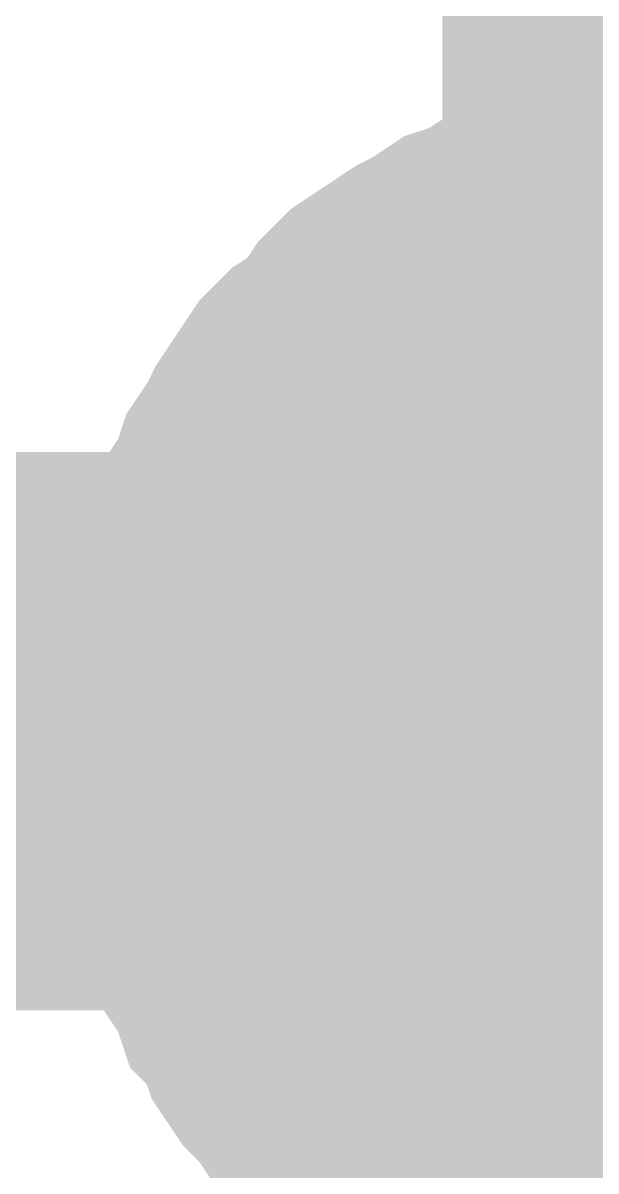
# Model space of a CAD drawing. Header units: inches. Extents: x 0 to 841, y 0 to 594.
# Drawn here: x 61.585 to 62.354, y 226.91 to 228.451 of the extents above; entities that cross this region are included whole.
import ezdxf

# ---------------------------------------------------------------- set-up
doc = ezdxf.new("R2010")
doc.units = ezdxf.units.IN
doc.layers.add('Sheet', color=255, linetype='Continuous')

msp = doc.modelspace()

# ---------------------------------------------------------------- linework, layer by layer
at = {"layer": 'Sheet'}
for points in [[(62.5225, 237.4832, 0.7493, 0.7493, 0), (62.5225, 227.4889, 0.7493, 0.7493, 0), (62.5225, 214.9791, 0.7493, 0.7493, 0)], [(61.7702, 227.5001, 0.2997, 0.2997, 0), (61.7702, 227.5338, 0.2997, 0.2997, 0), (61.7702, 227.5787, 0.2997, 0.2997, 0), (61.7814, 227.6124, 0.2997, 0.2997, 0), (61.7814, 227.6573, 0.2997, 0.2997, 0), (61.7927, 227.691, 0.2997, 0.2997, 0), (61.8039, 227.7247, 0.2997, 0.2997, 0), (61.8151, 227.7584, 0.2997, 0.2997, 0), (61.8263, 227.7921, 0.2997, 0.2997, 0), (61.8488, 227.8258, 0.2997, 0.2997, 0), (61.86, 227.8595, 0.2997, 0.2997, 0), (61.8825, 227.8931, 0.2997, 0.2997, 0), (61.8937, 227.9156, 0.2997, 0.2997, 0), (61.9162, 227.9493, 0.2997, 0.2997, 0), (61.9386, 227.983, 0.2997, 0.2997, 0), (61.9611, 228.0054, 0.2997, 0.2997, 0), (61.9948, 228.0279, 0.2997, 0.2997, 0), (62.0172, 228.0616, 0.2997, 0.2997, 0), (62.0397, 228.0841, 0.2997, 0.2997, 0), (62.0734, 228.1065, 0.2997, 0.2997, 0), (62.1071, 228.129, 0.2997, 0.2997, 0), (62.1295, 228.1402, 0.2997, 0.2997, 0), (62.1632, 228.1627, 0.2997, 0.2997, 0), (62.1969, 228.1739, 0.2997, 0.2997, 0), (62.2306, 228.1963, 0.2997, 0.2997, 0), (62.2643, 228.2076, 0.2997, 0.2997, 0), (62.298, 228.2188, 0.2997, 0.2997, 0), (62.3316, 228.23, 0.2997, 0.2997, 0), (62.3653, 228.2413, 0.2997, 0.2997, 0), (62.4102, 228.2413, 0.2997, 0.2997, 0), (62.4439, 228.2525, 0.2997, 0.2997, 0), (62.4889, 228.2525, 0.2997, 0.2997, 0), (62.5225, 228.2525, 0.2997, 0.2997, 0)], [(61.7702, 227.5001, 0.2997, 0.2997, 0), (61.7702, 227.5338, 0.2997, 0.2997, 0), (61.7702, 227.5787, 0.2997, 0.2997, 0), (61.7814, 227.6124, 0.2997, 0.2997, 0), (61.7814, 227.6573, 0.2997, 0.2997, 0), (61.7927, 227.691, 0.2997, 0.2997, 0), (61.8039, 227.7247, 0.2997, 0.2997, 0), (61.8151, 227.7584, 0.2997, 0.2997, 0), (61.8263, 227.7921, 0.2997, 0.2997, 0), (61.8488, 227.8258, 0.2997, 0.2997, 0), (61.86, 227.8595, 0.2997, 0.2997, 0), (61.8825, 227.8931, 0.2997, 0.2997, 0), (61.8937, 227.9156, 0.2997, 0.2997, 0), (61.9162, 227.9493, 0.2997, 0.2997, 0), (61.9386, 227.983, 0.2997, 0.2997, 0), (61.9611, 228.0054, 0.2997, 0.2997, 0), (61.9948, 228.0279, 0.2997, 0.2997, 0), (62.0172, 228.0616, 0.2997, 0.2997, 0), (62.0397, 228.0841, 0.2997, 0.2997, 0), (62.0734, 228.1065, 0.2997, 0.2997, 0), (62.1071, 228.129, 0.2997, 0.2997, 0), (62.1295, 228.1402, 0.2997, 0.2997, 0), (62.1632, 228.1627, 0.2997, 0.2997, 0), (62.1969, 228.1739, 0.2997, 0.2997, 0), (62.2306, 228.1963, 0.2997, 0.2997, 0), (62.2643, 228.2076, 0.2997, 0.2997, 0), (62.298, 228.2188, 0.2997, 0.2997, 0), (62.3316, 228.23, 0.2997, 0.2997, 0), (62.3653, 228.2413, 0.2997, 0.2997, 0), (62.4102, 228.2413, 0.2997, 0.2997, 0), (62.4439, 228.2525, 0.2997, 0.2997, 0), (62.4889, 228.2525, 0.2997, 0.2997, 0), (62.5225, 228.2525, 0.2997, 0.2997, 0)], [(61.7702, 227.5001, 0.0991, 0.0991, 0), (61.7702, 227.5338, 0.0991, 0.0991, 0), (61.7702, 227.5787, 0.0991, 0.0991, 0), (61.7814, 227.6124, 0.0991, 0.0991, 0), (61.7814, 227.6573, 0.0991, 0.0991, 0), (61.7927, 227.691, 0.0991, 0.0991, 0), (61.8039, 227.7247, 0.0991, 0.0991, 0), (61.8151, 227.7584, 0.0991, 0.0991, 0), (61.8263, 227.7921, 0.0991, 0.0991, 0), (61.8488, 227.8258, 0.0991, 0.0991, 0), (61.86, 227.8595, 0.0991, 0.0991, 0), (61.8825, 227.8931, 0.0991, 0.0991, 0), (61.8937, 227.9156, 0.0991, 0.0991, 0), (61.9162, 227.9493, 0.0991, 0.0991, 0), (61.9386, 227.983, 0.0991, 0.0991, 0), (61.9611, 228.0054, 0.0991, 0.0991, 0), (61.9948, 228.0279, 0.0991, 0.0991, 0), (62.0172, 228.0616, 0.0991, 0.0991, 0), (62.0397, 228.0841, 0.0991, 0.0991, 0), (62.0734, 228.1065, 0.0991, 0.0991, 0), (62.1071, 228.129, 0.0991, 0.0991, 0), (62.1295, 228.1402, 0.0991, 0.0991, 0), (62.1632, 228.1627, 0.0991, 0.0991, 0), (62.1969, 228.1739, 0.0991, 0.0991, 0), (62.2306, 228.1963, 0.0991, 0.0991, 0), (62.2643, 228.2076, 0.0991, 0.0991, 0), (62.298, 228.2188, 0.0991, 0.0991, 0), (62.3316, 228.23, 0.0991, 0.0991, 0), (62.3653, 228.2413, 0.0991, 0.0991, 0), (62.4102, 228.2413, 0.0991, 0.0991, 0)], [(61.7702, 227.5001, 0.0991, 0.0991, 0), (61.7702, 227.5338, 0.0991, 0.0991, 0), (61.7702, 227.5787, 0.0991, 0.0991, 0), (61.7814, 227.6124, 0.0991, 0.0991, 0), (61.7814, 227.6573, 0.0991, 0.0991, 0), (61.7927, 227.691, 0.0991, 0.0991, 0), (61.8039, 227.7247, 0.0991, 0.0991, 0), (61.8151, 227.7584, 0.0991, 0.0991, 0), (61.8263, 227.7921, 0.0991, 0.0991, 0), (61.8488, 227.8258, 0.0991, 0.0991, 0), (61.86, 227.8595, 0.0991, 0.0991, 0), (61.8825, 227.8931, 0.0991, 0.0991, 0), (61.8937, 227.9156, 0.0991, 0.0991, 0), (61.9162, 227.9493, 0.0991, 0.0991, 0), (61.9386, 227.983, 0.0991, 0.0991, 0), (61.9611, 228.0054, 0.0991, 0.0991, 0), (61.9948, 228.0279, 0.0991, 0.0991, 0), (62.0172, 228.0616, 0.0991, 0.0991, 0), (62.0397, 228.0841, 0.0991, 0.0991, 0), (62.0734, 228.1065, 0.0991, 0.0991, 0), (62.1071, 228.129, 0.0991, 0.0991, 0), (62.1295, 228.1402, 0.0991, 0.0991, 0), (62.1632, 228.1627, 0.0991, 0.0991, 0), (62.1969, 228.1739, 0.0991, 0.0991, 0), (62.2306, 228.1963, 0.0991, 0.0991, 0), (62.2643, 228.2076, 0.0991, 0.0991, 0), (62.298, 228.2188, 0.0991, 0.0991, 0), (62.3316, 228.23, 0.0991, 0.0991, 0), (62.3653, 228.2413, 0.0991, 0.0991, 0), (62.4102, 228.2413, 0.0991, 0.0991, 0)], [(62.0172, 227.5001, 0.2997, 0.2997, 0), (62.0172, 227.5226, 0.2997, 0.2997, 0), (62.0172, 227.5563, 0.2997, 0.2997, 0), (62.0285, 227.5787, 0.2997, 0.2997, 0), (62.0285, 227.6012, 0.2997, 0.2997, 0), (62.0285, 227.6236, 0.2997, 0.2997, 0), (62.0397, 227.6461, 0.2997, 0.2997, 0), (62.0509, 227.6798, 0.2997, 0.2997, 0), (62.0622, 227.7022, 0.2997, 0.2997, 0), (62.0622, 227.7247, 0.2997, 0.2997, 0), (62.0734, 227.7472, 0.2997, 0.2997, 0), (62.0846, 227.7584, 0.2997, 0.2997, 0), (62.1071, 227.7809, 0.2997, 0.2997, 0), (62.1183, 227.8033, 0.2997, 0.2997, 0), (62.1295, 227.8258, 0.2997, 0.2997, 0), (62.152, 227.837, 0.2997, 0.2997, 0), (62.1632, 227.8595, 0.2997, 0.2997, 0), (62.1857, 227.8707, 0.2997, 0.2997, 0), (62.1969, 227.8931, 0.2997, 0.2997, 0), (62.2194, 227.9044, 0.2997, 0.2997, 0), (62.2418, 227.9156, 0.2997, 0.2997, 0), (62.2643, 227.9381, 0.2997, 0.2997, 0), (62.2755, 227.9493, 0.2997, 0.2997, 0), (62.298, 227.9605, 0.2997, 0.2997, 0), (62.3204, 227.9605, 0.2997, 0.2997, 0), (62.3429, 227.9718, 0.2997, 0.2997, 0), (62.3766, 227.983, 0.2997, 0.2997, 0), (62.399, 227.9942, 0.2997, 0.2997, 0), (62.4215, 227.9942, 0.2997, 0.2997, 0), (62.4439, 227.9942, 0.2997, 0.2997, 0), (62.4664, 228.0054, 0.2997, 0.2997, 0), (62.5001, 228.0054, 0.2997, 0.2997, 0), (62.5225, 228.0054, 0.2997, 0.2997, 0)], [(62.0172, 227.5001, 0.2997, 0.2997, 0), (62.0172, 227.5226, 0.2997, 0.2997, 0), (62.0172, 227.5563, 0.2997, 0.2997, 0), (62.0285, 227.5787, 0.2997, 0.2997, 0), (62.0285, 227.6012, 0.2997, 0.2997, 0), (62.0285, 227.6236, 0.2997, 0.2997, 0), (62.0397, 227.6461, 0.2997, 0.2997, 0), (62.0509, 227.6798, 0.2997, 0.2997, 0), (62.0622, 227.7022, 0.2997, 0.2997, 0), (62.0622, 227.7247, 0.2997, 0.2997, 0), (62.0734, 227.7472, 0.2997, 0.2997, 0), (62.0846, 227.7584, 0.2997, 0.2997, 0), (62.1071, 227.7809, 0.2997, 0.2997, 0), (62.1183, 227.8033, 0.2997, 0.2997, 0), (62.1295, 227.8258, 0.2997, 0.2997, 0), (62.152, 227.837, 0.2997, 0.2997, 0), (62.1632, 227.8595, 0.2997, 0.2997, 0), (62.1857, 227.8707, 0.2997, 0.2997, 0), (62.1969, 227.8931, 0.2997, 0.2997, 0), (62.2194, 227.9044, 0.2997, 0.2997, 0), (62.2418, 227.9156, 0.2997, 0.2997, 0), (62.2643, 227.9381, 0.2997, 0.2997, 0), (62.2755, 227.9493, 0.2997, 0.2997, 0), (62.298, 227.9605, 0.2997, 0.2997, 0), (62.3204, 227.9605, 0.2997, 0.2997, 0), (62.3429, 227.9718, 0.2997, 0.2997, 0), (62.3766, 227.983, 0.2997, 0.2997, 0), (62.399, 227.9942, 0.2997, 0.2997, 0), (62.4215, 227.9942, 0.2997, 0.2997, 0), (62.4439, 227.9942, 0.2997, 0.2997, 0), (62.4664, 228.0054, 0.2997, 0.2997, 0), (62.5001, 228.0054, 0.2997, 0.2997, 0), (62.5225, 228.0054, 0.2997, 0.2997, 0)], [(62.0172, 227.5001, 0.0991, 0.0991, 0), (62.0172, 227.5226, 0.0991, 0.0991, 0), (62.0172, 227.5563, 0.0991, 0.0991, 0), (62.0285, 227.5787, 0.0991, 0.0991, 0), (62.0285, 227.6012, 0.0991, 0.0991, 0), (62.0285, 227.6236, 0.0991, 0.0991, 0), (62.0397, 227.6461, 0.0991, 0.0991, 0), (62.0509, 227.6798, 0.0991, 0.0991, 0), (62.0622, 227.7022, 0.0991, 0.0991, 0), (62.0622, 227.7247, 0.0991, 0.0991, 0), (62.0734, 227.7472, 0.0991, 0.0991, 0), (62.0846, 227.7584, 0.0991, 0.0991, 0), (62.1071, 227.7809, 0.0991, 0.0991, 0), (62.1183, 227.8033, 0.0991, 0.0991, 0), (62.1295, 227.8258, 0.0991, 0.0991, 0), (62.152, 227.837, 0.0991, 0.0991, 0), (62.1632, 227.8595, 0.0991, 0.0991, 0), (62.1857, 227.8707, 0.0991, 0.0991, 0), (62.1969, 227.8931, 0.0991, 0.0991, 0), (62.2194, 227.9044, 0.0991, 0.0991, 0), (62.2418, 227.9156, 0.0991, 0.0991, 0), (62.2643, 227.9381, 0.0991, 0.0991, 0), (62.2755, 227.9493, 0.0991, 0.0991, 0), (62.298, 227.9605, 0.0991, 0.0991, 0), (62.3204, 227.9605, 0.0991, 0.0991, 0), (62.3429, 227.9718, 0.0991, 0.0991, 0), (62.3766, 227.983, 0.0991, 0.0991, 0), (62.399, 227.9942, 0.0991, 0.0991, 0), (62.4215, 227.9942, 0.0991, 0.0991, 0)], [(62.0172, 227.5001, 0.0991, 0.0991, 0), (62.0172, 227.5226, 0.0991, 0.0991, 0), (62.0172, 227.5563, 0.0991, 0.0991, 0), (62.0285, 227.5787, 0.0991, 0.0991, 0), (62.0285, 227.6012, 0.0991, 0.0991, 0), (62.0285, 227.6236, 0.0991, 0.0991, 0), (62.0397, 227.6461, 0.0991, 0.0991, 0), (62.0509, 227.6798, 0.0991, 0.0991, 0), (62.0622, 227.7022, 0.0991, 0.0991, 0), (62.0622, 227.7247, 0.0991, 0.0991, 0), (62.0734, 227.7472, 0.0991, 0.0991, 0), (62.0846, 227.7584, 0.0991, 0.0991, 0), (62.1071, 227.7809, 0.0991, 0.0991, 0), (62.1183, 227.8033, 0.0991, 0.0991, 0), (62.1295, 227.8258, 0.0991, 0.0991, 0), (62.152, 227.837, 0.0991, 0.0991, 0), (62.1632, 227.8595, 0.0991, 0.0991, 0), (62.1857, 227.8707, 0.0991, 0.0991, 0), (62.1969, 227.8931, 0.0991, 0.0991, 0), (62.2194, 227.9044, 0.0991, 0.0991, 0), (62.2418, 227.9156, 0.0991, 0.0991, 0), (62.2643, 227.9381, 0.0991, 0.0991, 0), (62.2755, 227.9493, 0.0991, 0.0991, 0), (62.298, 227.9605, 0.0991, 0.0991, 0), (62.3204, 227.9605, 0.0991, 0.0991, 0), (62.3429, 227.9718, 0.0991, 0.0991, 0), (62.3766, 227.983, 0.0991, 0.0991, 0), (62.399, 227.9942, 0.0991, 0.0991, 0), (62.4215, 227.9942, 0.0991, 0.0991, 0)], [(52.5288, 227.5001, 0.7493, 0.7493, 0), (62.5225, 227.5001, 0.7493, 0.7493, 0)], [(62.3316, 226.759, 0.2997, 0.2997, 0), (62.298, 226.7702, 0.2997, 0.2997, 0), (62.2643, 226.7814, 0.2997, 0.2997, 0), (62.2306, 226.7927, 0.2997, 0.2997, 0), (62.1969, 226.8151, 0.2997, 0.2997, 0), (62.1632, 226.8263, 0.2997, 0.2997, 0), (62.1295, 226.8488, 0.2997, 0.2997, 0), (62.1071, 226.86, 0.2997, 0.2997, 0), (62.0734, 226.8825, 0.2997, 0.2997, 0), (62.0397, 226.9049, 0.2997, 0.2997, 0), (62.0172, 226.9386, 0.2997, 0.2997, 0), (61.9948, 226.9611, 0.2997, 0.2997, 0), (61.9611, 226.9836, 0.2997, 0.2997, 0), (61.9386, 227.0172, 0.2997, 0.2997, 0), (61.9162, 227.0397, 0.2997, 0.2997, 0), (61.8937, 227.0734, 0.2997, 0.2997, 0), (61.8825, 227.1071, 0.2997, 0.2997, 0), (61.86, 227.1295, 0.2997, 0.2997, 0), (61.8488, 227.1632, 0.2997, 0.2997, 0), (61.8263, 227.1969, 0.2997, 0.2997, 0), (61.8151, 227.2306, 0.2997, 0.2997, 0), (61.8039, 227.2755, 0.2997, 0.2997, 0), (61.7927, 227.3092, 0.2997, 0.2997, 0), (61.7814, 227.3429, 0.2997, 0.2997, 0), (61.7814, 227.3878, 0.2997, 0.2997, 0), (61.7702, 227.4215, 0.2997, 0.2997, 0), (61.7702, 227.4552, 0.2997, 0.2997, 0), (61.7702, 227.5001, 0.2997, 0.2997, 0)], [(61.7702, 227.5001, 0.2997, 0.2997, 0), (61.7702, 227.5001, 0.2997, 0.2997, 0)], [(62.3316, 226.759, 0.2997, 0.2997, 0), (62.298, 226.7702, 0.2997, 0.2997, 0), (62.2643, 226.7814, 0.2997, 0.2997, 0), (62.2306, 226.7927, 0.2997, 0.2997, 0), (62.1969, 226.8151, 0.2997, 0.2997, 0), (62.1632, 226.8263, 0.2997, 0.2997, 0), (62.1295, 226.8488, 0.2997, 0.2997, 0), (62.1071, 226.86, 0.2997, 0.2997, 0), (62.0734, 226.8825, 0.2997, 0.2997, 0), (62.0397, 226.9049, 0.2997, 0.2997, 0), (62.0172, 226.9386, 0.2997, 0.2997, 0), (61.9948, 226.9611, 0.2997, 0.2997, 0), (61.9611, 226.9836, 0.2997, 0.2997, 0), (61.9386, 227.0172, 0.2997, 0.2997, 0), (61.9162, 227.0397, 0.2997, 0.2997, 0), (61.8937, 227.0734, 0.2997, 0.2997, 0), (61.8825, 227.1071, 0.2997, 0.2997, 0), (61.86, 227.1295, 0.2997, 0.2997, 0), (61.8488, 227.1632, 0.2997, 0.2997, 0), (61.8263, 227.1969, 0.2997, 0.2997, 0), (61.8151, 227.2306, 0.2997, 0.2997, 0), (61.8039, 227.2755, 0.2997, 0.2997, 0), (61.7927, 227.3092, 0.2997, 0.2997, 0), (61.7814, 227.3429, 0.2997, 0.2997, 0), (61.7814, 227.3878, 0.2997, 0.2997, 0), (61.7702, 227.4215, 0.2997, 0.2997, 0), (61.7702, 227.4552, 0.2997, 0.2997, 0), (61.7702, 227.5001, 0.2997, 0.2997, 0)], [(61.7702, 227.5001, 0.2997, 0.2997, 0), (61.7702, 227.5001, 0.2997, 0.2997, 0)], [(62.5225, 226.9836, 0.2997, 0.2997, 0), (62.5001, 226.9836, 0.2997, 0.2997, 0), (62.4664, 226.9836, 0.2997, 0.2997, 0), (62.4439, 226.9948, 0.2997, 0.2997, 0), (62.4215, 226.9948, 0.2997, 0.2997, 0), (62.399, 226.9948, 0.2997, 0.2997, 0), (62.3766, 227.006, 0.2997, 0.2997, 0), (62.3429, 227.0172, 0.2997, 0.2997, 0), (62.3204, 227.0285, 0.2997, 0.2997, 0), (62.298, 227.0397, 0.2997, 0.2997, 0), (62.2755, 227.0509, 0.2997, 0.2997, 0), (62.2643, 227.0622, 0.2997, 0.2997, 0), (62.2418, 227.0734, 0.2997, 0.2997, 0), (62.2194, 227.0846, 0.2997, 0.2997, 0), (62.1969, 227.1071, 0.2997, 0.2997, 0), (62.1857, 227.1183, 0.2997, 0.2997, 0), (62.1632, 227.1408, 0.2997, 0.2997, 0), (62.152, 227.152, 0.2997, 0.2997, 0), (62.1295, 227.1745, 0.2997, 0.2997, 0), (62.1183, 227.1969, 0.2997, 0.2997, 0), (62.1071, 227.2081, 0.2997, 0.2997, 0), (62.0846, 227.2306, 0.2997, 0.2997, 0), (62.0734, 227.2531, 0.2997, 0.2997, 0), (62.0622, 227.2755, 0.2997, 0.2997, 0), (62.0622, 227.298, 0.2997, 0.2997, 0), (62.0509, 227.3204, 0.2997, 0.2997, 0), (62.0397, 227.3429, 0.2997, 0.2997, 0), (62.0285, 227.3766, 0.2997, 0.2997, 0), (62.0285, 227.399, 0.2997, 0.2997, 0), (62.0285, 227.4215, 0.2997, 0.2997, 0), (62.0172, 227.444, 0.2997, 0.2997, 0), (62.0172, 227.4777, 0.2997, 0.2997, 0), (62.0172, 227.5001, 0.2997, 0.2997, 0)], [(62.0172, 227.5001, 0.2997, 0.2997, 0), (62.0172, 227.5001, 0.2997, 0.2997, 0)], [(62.5225, 226.9836, 0.2997, 0.2997, 0), (62.5001, 226.9836, 0.2997, 0.2997, 0), (62.4664, 226.9836, 0.2997, 0.2997, 0), (62.4439, 226.9948, 0.2997, 0.2997, 0), (62.4215, 226.9948, 0.2997, 0.2997, 0), (62.399, 226.9948, 0.2997, 0.2997, 0), (62.3766, 227.006, 0.2997, 0.2997, 0), (62.3429, 227.0172, 0.2997, 0.2997, 0), (62.3204, 227.0285, 0.2997, 0.2997, 0), (62.298, 227.0397, 0.2997, 0.2997, 0), (62.2755, 227.0509, 0.2997, 0.2997, 0), (62.2643, 227.0622, 0.2997, 0.2997, 0), (62.2418, 227.0734, 0.2997, 0.2997, 0), (62.2194, 227.0846, 0.2997, 0.2997, 0), (62.1969, 227.1071, 0.2997, 0.2997, 0), (62.1857, 227.1183, 0.2997, 0.2997, 0), (62.1632, 227.1408, 0.2997, 0.2997, 0), (62.152, 227.152, 0.2997, 0.2997, 0), (62.1295, 227.1745, 0.2997, 0.2997, 0), (62.1183, 227.1969, 0.2997, 0.2997, 0), (62.1071, 227.2081, 0.2997, 0.2997, 0), (62.0846, 227.2306, 0.2997, 0.2997, 0), (62.0734, 227.2531, 0.2997, 0.2997, 0), (62.0622, 227.2755, 0.2997, 0.2997, 0), (62.0622, 227.298, 0.2997, 0.2997, 0), (62.0509, 227.3204, 0.2997, 0.2997, 0), (62.0397, 227.3429, 0.2997, 0.2997, 0), (62.0285, 227.3766, 0.2997, 0.2997, 0), (62.0285, 227.399, 0.2997, 0.2997, 0), (62.0285, 227.4215, 0.2997, 0.2997, 0), (62.0172, 227.444, 0.2997, 0.2997, 0), (62.0172, 227.4777, 0.2997, 0.2997, 0), (62.0172, 227.5001, 0.2997, 0.2997, 0)], [(62.0172, 227.5001, 0.2997, 0.2997, 0), (62.0172, 227.5001, 0.2997, 0.2997, 0)], [(62.1071, 226.86, 0.0991, 0.0991, 0), (62.0734, 226.8825, 0.0991, 0.0991, 0), (62.0397, 226.9049, 0.0991, 0.0991, 0), (62.0172, 226.9386, 0.0991, 0.0991, 0), (61.9948, 226.9611, 0.0991, 0.0991, 0), (61.9611, 226.9836, 0.0991, 0.0991, 0), (61.9386, 227.0172, 0.0991, 0.0991, 0), (61.9162, 227.0397, 0.0991, 0.0991, 0), (61.8937, 227.0734, 0.0991, 0.0991, 0), (61.8825, 227.1071, 0.0991, 0.0991, 0), (61.86, 227.1295, 0.0991, 0.0991, 0), (61.8488, 227.1632, 0.0991, 0.0991, 0), (61.8263, 227.1969, 0.0991, 0.0991, 0), (61.8151, 227.2306, 0.0991, 0.0991, 0), (61.8039, 227.2755, 0.0991, 0.0991, 0), (61.7927, 227.3092, 0.0991, 0.0991, 0), (61.7814, 227.3429, 0.0991, 0.0991, 0), (61.7814, 227.3878, 0.0991, 0.0991, 0), (61.7702, 227.4215, 0.0991, 0.0991, 0), (61.7702, 227.4552, 0.0991, 0.0991, 0), (61.7702, 227.5001, 0.0991, 0.0991, 0)], [(61.7702, 227.5001, 0.0991, 0.0991, 0), (61.7702, 227.5001, 0.0991, 0.0991, 0)], [(62.1071, 226.86, 0.0991, 0.0991, 0), (62.0734, 226.8825, 0.0991, 0.0991, 0), (62.0397, 226.9049, 0.0991, 0.0991, 0), (62.0172, 226.9386, 0.0991, 0.0991, 0), (61.9948, 226.9611, 0.0991, 0.0991, 0), (61.9611, 226.9836, 0.0991, 0.0991, 0), (61.9386, 227.0172, 0.0991, 0.0991, 0), (61.9162, 227.0397, 0.0991, 0.0991, 0), (61.8937, 227.0734, 0.0991, 0.0991, 0), (61.8825, 227.1071, 0.0991, 0.0991, 0), (61.86, 227.1295, 0.0991, 0.0991, 0), (61.8488, 227.1632, 0.0991, 0.0991, 0), (61.8263, 227.1969, 0.0991, 0.0991, 0), (61.8151, 227.2306, 0.0991, 0.0991, 0), (61.8039, 227.2755, 0.0991, 0.0991, 0), (61.7927, 227.3092, 0.0991, 0.0991, 0), (61.7814, 227.3429, 0.0991, 0.0991, 0), (61.7814, 227.3878, 0.0991, 0.0991, 0), (61.7702, 227.4215, 0.0991, 0.0991, 0), (61.7702, 227.4552, 0.0991, 0.0991, 0), (61.7702, 227.5001, 0.0991, 0.0991, 0)], [(61.7702, 227.5001, 0.0991, 0.0991, 0), (61.7702, 227.5001, 0.0991, 0.0991, 0)], [(62.4215, 226.9948, 0.0991, 0.0991, 0), (62.399, 226.9948, 0.0991, 0.0991, 0), (62.3766, 227.006, 0.0991, 0.0991, 0), (62.3429, 227.0172, 0.0991, 0.0991, 0), (62.3204, 227.0285, 0.0991, 0.0991, 0), (62.298, 227.0397, 0.0991, 0.0991, 0), (62.2755, 227.0509, 0.0991, 0.0991, 0), (62.2643, 227.0622, 0.0991, 0.0991, 0), (62.2418, 227.0734, 0.0991, 0.0991, 0), (62.2194, 227.0846, 0.0991, 0.0991, 0), (62.1969, 227.1071, 0.0991, 0.0991, 0), (62.1857, 227.1183, 0.0991, 0.0991, 0), (62.1632, 227.1408, 0.0991, 0.0991, 0), (62.152, 227.152, 0.0991, 0.0991, 0), (62.1295, 227.1745, 0.0991, 0.0991, 0), (62.1183, 227.1969, 0.0991, 0.0991, 0), (62.1071, 227.2081, 0.0991, 0.0991, 0), (62.0846, 227.2306, 0.0991, 0.0991, 0), (62.0734, 227.2531, 0.0991, 0.0991, 0), (62.0622, 227.2755, 0.0991, 0.0991, 0), (62.0622, 227.298, 0.0991, 0.0991, 0), (62.0509, 227.3204, 0.0991, 0.0991, 0), (62.0397, 227.3429, 0.0991, 0.0991, 0), (62.0285, 227.3766, 0.0991, 0.0991, 0), (62.0285, 227.399, 0.0991, 0.0991, 0), (62.0285, 227.4215, 0.0991, 0.0991, 0), (62.0172, 227.444, 0.0991, 0.0991, 0), (62.0172, 227.4777, 0.0991, 0.0991, 0), (62.0172, 227.5001, 0.0991, 0.0991, 0)], [(62.0172, 227.5001, 0.0991, 0.0991, 0), (62.0172, 227.5001, 0.0991, 0.0991, 0)], [(62.4215, 226.9948, 0.0991, 0.0991, 0), (62.399, 226.9948, 0.0991, 0.0991, 0), (62.3766, 227.006, 0.0991, 0.0991, 0), (62.3429, 227.0172, 0.0991, 0.0991, 0), (62.3204, 227.0285, 0.0991, 0.0991, 0), (62.298, 227.0397, 0.0991, 0.0991, 0), (62.2755, 227.0509, 0.0991, 0.0991, 0), (62.2643, 227.0622, 0.0991, 0.0991, 0), (62.2418, 227.0734, 0.0991, 0.0991, 0), (62.2194, 227.0846, 0.0991, 0.0991, 0), (62.1969, 227.1071, 0.0991, 0.0991, 0), (62.1857, 227.1183, 0.0991, 0.0991, 0), (62.1632, 227.1408, 0.0991, 0.0991, 0), (62.152, 227.152, 0.0991, 0.0991, 0), (62.1295, 227.1745, 0.0991, 0.0991, 0), (62.1183, 227.1969, 0.0991, 0.0991, 0), (62.1071, 227.2081, 0.0991, 0.0991, 0), (62.0846, 227.2306, 0.0991, 0.0991, 0), (62.0734, 227.2531, 0.0991, 0.0991, 0), (62.0622, 227.2755, 0.0991, 0.0991, 0), (62.0622, 227.298, 0.0991, 0.0991, 0), (62.0509, 227.3204, 0.0991, 0.0991, 0), (62.0397, 227.3429, 0.0991, 0.0991, 0), (62.0285, 227.3766, 0.0991, 0.0991, 0), (62.0285, 227.399, 0.0991, 0.0991, 0), (62.0285, 227.4215, 0.0991, 0.0991, 0), (62.0172, 227.444, 0.0991, 0.0991, 0), (62.0172, 227.4777, 0.0991, 0.0991, 0), (62.0172, 227.5001, 0.0991, 0.0991, 0)], [(62.0172, 227.5001, 0.0991, 0.0991, 0), (62.0172, 227.5001, 0.0991, 0.0991, 0)]]:
    msp.add_lwpolyline(points, format="xyseb", dxfattribs=at)
msp.add_lwpolyline([(62.246, 227.5, 0.508, 0.508, 1), (62.754, 227.5, 0.508, 0.508, 1)], format="xyseb", close=True, dxfattribs=at)

doc.saveas('drawing.dxf')
